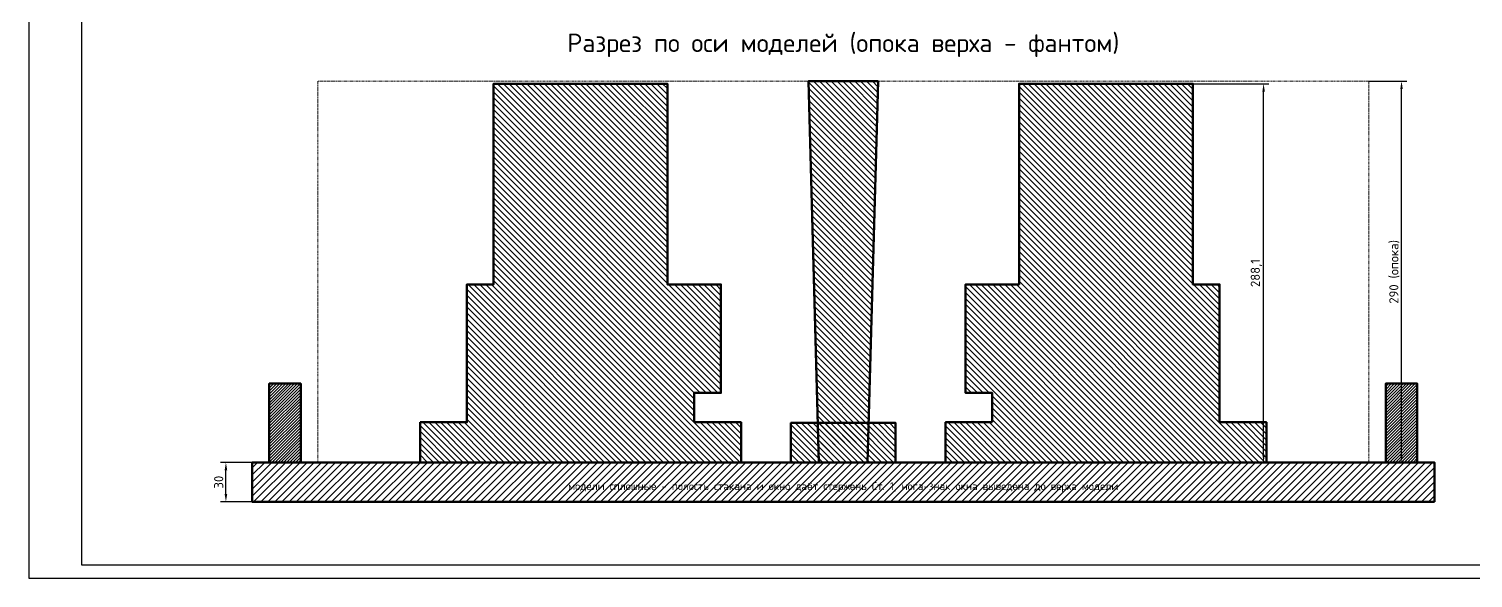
# Model space of a CAD drawing. Header units: millimetres. Extents: x -700 to 982, y -1088 to 100.
# Drawn here: x -700 to 400, y -1088 to -670 of the extents above; entities that cross this region are included whole.
import ezdxf
from ezdxf.enums import TextEntityAlignment as Align

# ---------------------------------------------------------------- set-up
doc = ezdxf.new("R2010")
doc.units = ezdxf.units.MM
doc.header["$LTSCALE"] = 0.7
doc.linetypes.add('PHANTOM', pattern=[6.35, 3.175, -0.635, 0.635, -0.635, 0.635, -0.635])
for name, color, linetype in [('00_РАМКА', 7, 'Continuous'), ('08_ТЕКСТ', 7, 'Continuous'), ('09_РАЗМЕРЫ', 6, 'Continuous')]:
    doc.layers.add(name, color=color, linetype=linetype)
for name, color, linetype, lineweight in [('20_ВИДИМЫЕ', 7, 'Continuous', 50), ('23_ШТРИХОВКА', 8, 'Continuous', 18), ('24_ФАНТОМ', 8, 'PHANTOM', 18)]:
    doc.layers.add(name, color=color, linetype=linetype, lineweight=lineweight)
doc.styles.add('ГОСТ', font='isocpeur.ttf')
doc.dimstyles.new('ГОСТ', dxfattribs={"dimscale": 2, "dimtxt": 3.5, "dimasz": 3, "dimexe": 2, "dimexo": 0, "dimgap": 1, "dimtad": 1, "dimdec": 1, "dimtxsty": 'ГОСТ', "dimcen": 2.5, "dimclrd": 6, "dimclre": 6, "dimclrt": 7, "dimazin": 3, "dimtfac": 1, "dimtmove": 0, "dimatfit": 3, "dimarcsym": 0})

msp = doc.modelspace()

# ---------------------------------------------------------------- hatches: boundary and pattern name
at = {"layer": '23_ШТРИХОВКА'}
h = msp.add_hatch(dxfattribs=at)
h.set_pattern_fill('ANSI31', angle=90)
h.paths.add_polyline_path([(-402.16, -969.46), (-366.53, -969.46), (-366.53, -864.61), (-346.17, -864.61), (-346.17, -711.91), (-213.83, -711.91), (-213.83, -864.61), (-193.48, -864.61), (-193.47, -864.61), (-173.11, -864.61), (-173.11, -947.06), (-193.46, -947.06), (-193.47, -947.06), (-193.47, -969.46), (-157.84, -969.46), (-157.84, -999.99), (-402.16, -999.99)])
h = msp.add_hatch(dxfattribs=at)
h.set_pattern_fill('ANSI31', angle=90)
h.paths.add_polyline_path([(-98.5, -1000), (-61.5, -1000), (-53.5, -710), (-106.5, -710)])
h = msp.add_hatch(dxfattribs=at)
h.set_pattern_fill('ANSI31', angle=90)
h.paths.add_polyline_path([(33.47, -969.46), (33.47, -947.06), (33.46, -947.06), (13.11, -947.06), (13.11, -864.61), (33.47, -864.61), (33.48, -864.61), (53.83, -864.61), (53.83, -711.91), (186.17, -711.91), (186.17, -864.61), (206.53, -864.61), (206.53, -969.46), (242.16, -969.46), (242.16, -999.99), (-2.16, -999.99), (-2.16, -969.46)])
h = msp.add_hatch(dxfattribs=at)
h.set_pattern_fill('ANSI31', scale=0.5)
h.paths.add_polyline_path([(-493, -1000), (-493, -940), (-517, -940), (-517, -1000)])
h = msp.add_hatch(dxfattribs=at)
h.set_pattern_fill('ANSI31', scale=0.5)
h.paths.add_polyline_path([(357, -1000), (357, -940), (333, -940), (333, -1000)])
h = msp.add_hatch(dxfattribs=at)
h.set_pattern_fill('ANSI31', angle=90)
h.paths.add_polyline_path([(-40.16, -1000), (-40.16, -970), (-119.84, -970), (-119.84, -1000)])
h = msp.add_hatch(dxfattribs=at)
h.set_pattern_fill('ANSI31', scale=1.2)
h.paths.add_polyline_path([(370, -1030), (370, -1000), (-530, -1000), (-530, -1030)])

# ---------------------------------------------------------------- linework, layer by layer
at = {"layer": '00_РАМКА'}
for points in [[(-700, -1088), (982, -1088), (982, 100), (-700, 100)], [(-660, -1078), (972, -1078), (972, 90), (-660, 90)]]:
    msp.add_lwpolyline(points, close=True, dxfattribs=at)
at = {"layer": '20_ВИДИМЫЕ'}
for points in [[(-402.16, -969.46), (-366.53, -969.46), (-366.53, -864.61), (-346.17, -864.61), (-346.17, -711.91), (-213.83, -711.91), (-213.83, -864.61), (-193.48, -864.61), (-193.47, -864.61), (-173.11, -864.61), (-173.11, -947.06), (-193.46, -947.06), (-193.47, -947.06), (-193.47, -969.46), (-157.84, -969.46), (-157.84, -999.99), (-402.16, -999.99), (-402.16, -969.46)], [(-98.5, -1000), (-61.5, -1000), (-53.5, -710), (-106.5, -710), (-98.5, -1000)], [(33.47, -969.46), (33.47, -947.06), (33.46, -947.06), (13.11, -947.06), (13.11, -864.61), (33.47, -864.61), (33.48, -864.61), (53.83, -864.61), (53.83, -711.91), (186.17, -711.91), (186.17, -864.61), (206.53, -864.61), (206.53, -969.46), (242.16, -969.46), (242.16, -999.99), (-2.16, -999.99), (-2.16, -969.46), (33.47, -969.46)], [(-493, -1000), (-493, -940), (-517, -940), (-517, -1000), (-493, -1000)], [(357, -1000), (357, -940), (333, -940), (333, -1000), (357, -1000)], [(-40.16, -1000), (-40.16, -970), (-119.84, -970), (-119.84, -1000), (-40.16, -1000)], [(370, -1030), (370, -1000), (-530, -1000), (-530, -1030), (370, -1030)]]:
    msp.add_lwpolyline(points, close=True, dxfattribs=at)
at = {"layer": '24_ФАНТОМ'}
msp.add_lwpolyline([(-480, -1000), (320, -1000), (320, -710), (-480, -710)], close=True, dxfattribs=at)

# ---------------------------------------------------------------- texts
at = {"layer": '08_ТЕКСТ', "style": 'ГОСТ'}
msp.add_text('Разрез по оси моделей (опока верха - фантом)', height=14, dxfattribs=at).set_placement((-80, -692), align=Align.BOTTOM_CENTER)
msp.add_text('модели сплошные - полость стакана и окно даёт стержень Ст. 1, нога-знак окна выведена до верха модели', height=6, dxfattribs=at).set_placement((-80, -1018), align=Align.MIDDLE_CENTER)

# ---------------------------------------------------------------- dimensions: what is measured, and where the dimension line sits
at = {"layer": '09_РАЗМЕРЫ'}
for base, p1, p2 in [((240, -1000), (186.17, -1000), (186.17, -711.91)), ((-550, -1030), (-530, -1030), (-530, -1000))]:
    msp.add_linear_dim(base=base, p1=p1, p2=p2, angle=90, dimstyle='ГОСТ', override={"dimtxsty": 'ГОСТ'}, dxfattribs=at).render()
msp.add_linear_dim(base=(345, -1000), p1=(320, -1000), p2=(320, -710), angle=90, text='290 (опока)', dimstyle='ГОСТ', override={"dimtxsty": 'ГОСТ'}, dxfattribs=at).render()

doc.saveas('drawing.dxf')
